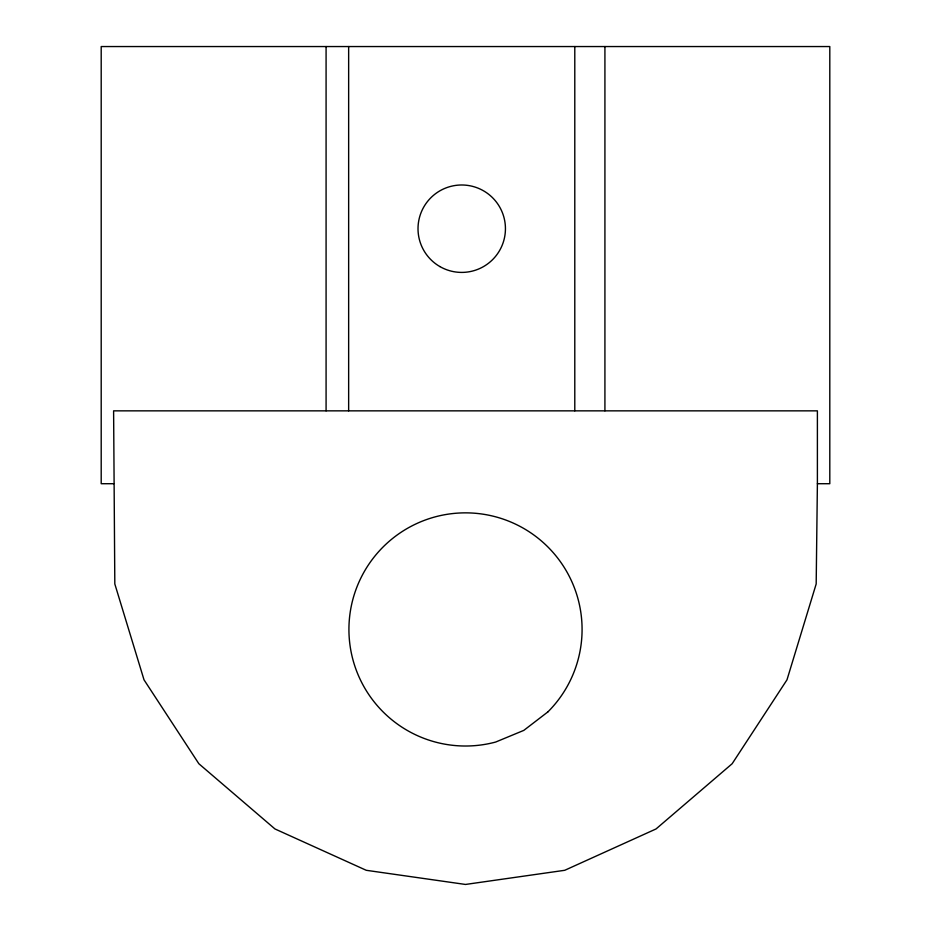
<?xml version="1.0" encoding="UTF-8"?>
<svg xmlns="http://www.w3.org/2000/svg" width="931" height="931" viewBox="0 0 931 931"><rect width="100%" height="100%" fill="white"/><g stroke="black" fill="none" stroke-linecap="round" stroke-linejoin="round"><path stroke-width="1.4" d="M817.395 483.713L816.184 583.946L786.986 679.828L732.15 763.734L656.041 828.951L564.733 870.299L465.5 884.45L366.267 870.299L274.959 828.951L198.85 763.734L144.014 679.828L114.816 583.946L113.605 410.85L817.395 410.85L817.395 483.713L829.8 483.713L829.8 46.55L101.2 46.55L101.2 483.713L113.605 483.713M604.917 46.55L604.917 410.85M574.788 46.55L574.788 410.85M348.648 46.55L348.648 410.85M326.083 46.55L326.083 410.85M547.928 711.866L523.792 730.393L495.676 742.042A116.573 116.573 0 0 1 349.369 619.278A116.573 116.573 0 0 1 514.773 523.781A116.573 116.573 0 0 1 547.928 711.866M439.863 266.557A43.722 43.722 0 0 0 505.44 228.7A43.722 43.722 0 0 0 439.863 190.843A43.722 43.722 0 0 0 439.863 266.557"/></g></svg>
